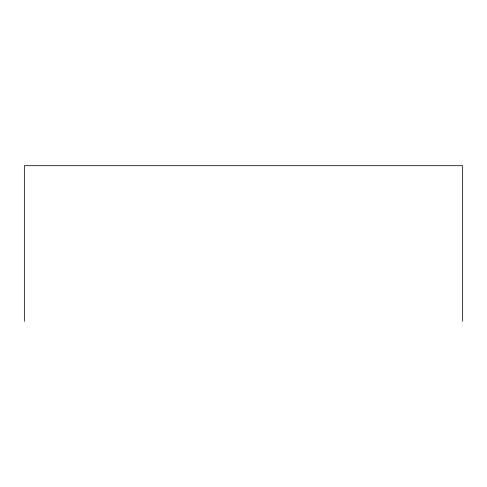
<?xml version="1.0" encoding="UTF-8"?>
<svg xmlns="http://www.w3.org/2000/svg" width="487" height="487" viewBox="0 0 487 487"><rect width="100%" height="100%" fill="white"/><g stroke="black" fill="none" stroke-linecap="round" stroke-linejoin="round"><path stroke-width="0.73" d="M462.65 321.31L462.65 165.69L24.35 165.69L24.35 321.31"/></g></svg>
